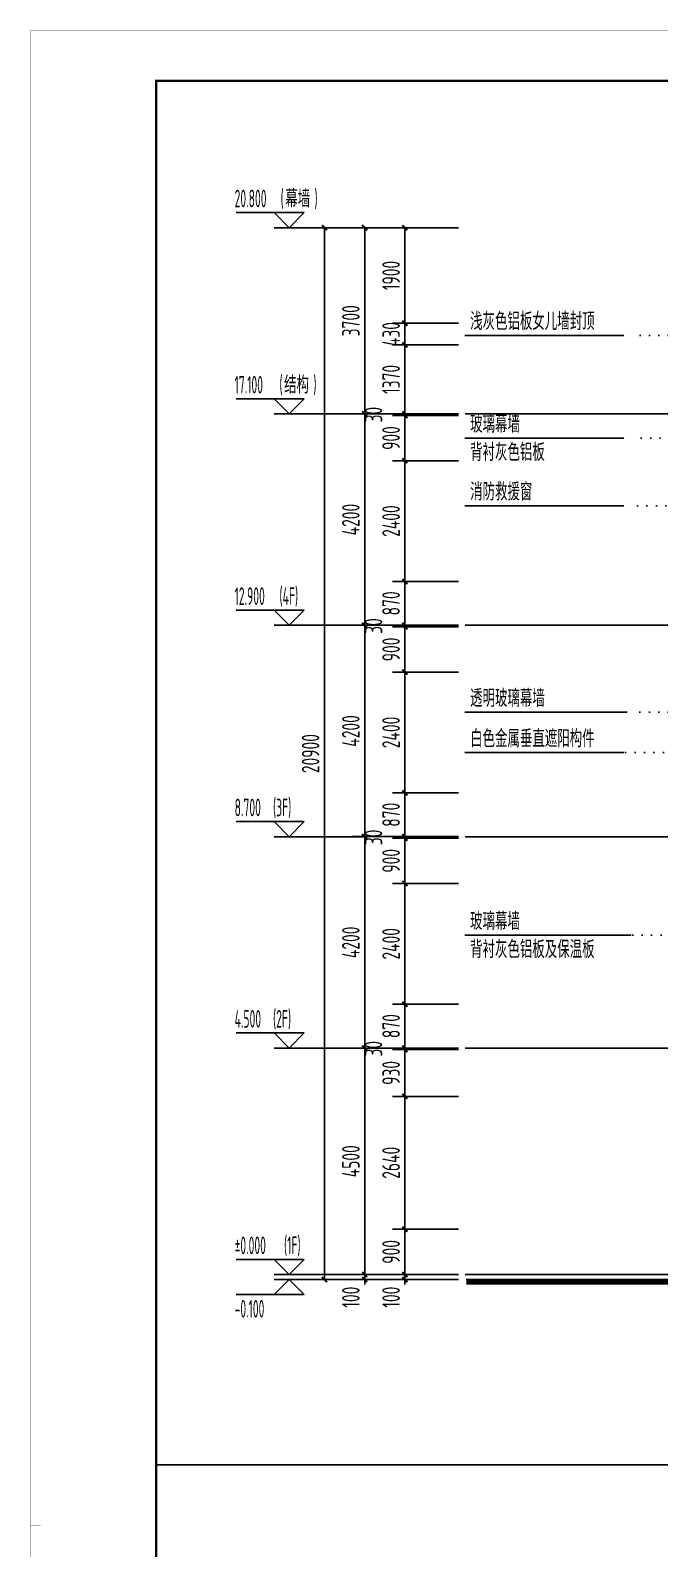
# Model space of a CAD drawing. Extents: x -863035 to 270371, y -8918 to 240488.
# Drawn here: x 60682 to 73195, y 142010 to 172177 of the extents above; entities that cross this region are included whole.
import ezdxf

# ---------------------------------------------------------------- set-up
doc = ezdxf.new("R2010")
doc.units = 0
doc.header["$LTSCALE"] = 1000
doc.header["$MEASUREMENT"] = 0
doc.linetypes.add('109-34 轴网$0$L1$0$$AUDIT_BAD_LTYPE1', pattern=[0])
doc.linetypes.add('DOT2', pattern=[0.125, 0, -0.125])
for name, color, linetype in [('01-标注_尺寸', 124, 'Continuous'), ('01-标注_标高', 200, 'Continuous'), ('01-标注_符号', 200, 'Continuous'), ('01-标注_轴线坐标', 132, 'Continuous'), ('02-TEXT_标注', 130, 'Continuous'), ('E-立面', 255, 'Continuous'), ('E-立面轮廓', 241, 'Continuous')]:
    doc.layers.add(name, color=color, linetype=linetype)
doc.layers.add('04-不打印_辅助线', color=165, linetype='Continuous', plot=False)
doc.styles.add('_TCH_DIM', font='ROS1', dxfattribs={"width": 0.75, "bigfont": 'JD'})
doc.styles.add('_TCH_DIM_T3', font='ROS1', dxfattribs={"width": 0.75, "bigfont": 'JD'})
doc.styles.add('logo-3', font='', dxfattribs={"width": 0.8})
doc.styles.get('logo-3').set_extended_font_data('SimSun')
doc.dimstyles.new('_TCH_ARCH&&100', dxfattribs={"dimtxt": 350, "dimasz": 100, "dimexe": 250, "dimexo": 300, "dimgap": 100, "dimtad": 1, "dimdec": 0, "dimzin": 0, "dimdsep": 46, "dimtxsty": '_TCH_DIM_T3', "dimblk": 'ARCHTICK', "dimcen": 0.09, "dimclrt": 7, "dimazin": 2, "dimtfac": 1, "dimtdec": 0, "dimtix": 1, "dimtmove": 2, "dimatfit": 3, "dimfxl": 0, "dimtolj": 1, "dimtzin": 0, "dimarcsym": 0})
doc.dimstyles.new('副本 ISO-1', dxfattribs={"dimtxt": 2.5, "dimasz": 1.5, "dimexe": 1.25, "dimexo": 0.625, "dimtad": 1, "dimdec": 0, "dimtxsty": 'logo-3', "dimblk": 'ARCHTICK', "dimcen": 2.5, "dimdle": 1, "dimadec": 0, "dimazin": 0, "dimtfac": 1, "dimtdec": 0, "dimtix": 1, "dimtmove": 0, "dimatfit": 3, "dimldrblk": 'AR', "dimfxl": 0, "dimarcsym": 0})

# ---------------------------------------------------------------- blocks, each defined once
blk = doc.blocks.new('图框-A1')
for points, const_width in [([(0, 0), (841, 0), (841, 594), (0, 594)], 0.05), ([(766, 584), (25, 584), (25, 10), (766, 10)], 0.5)]:
    blk.add_lwpolyline(points, close=True, dxfattribs=dict(const_width=const_width))
at = {"const_width": 0.05}
blk.add_lwpolyline([(0, 297), (2, 297)], dxfattribs=at)
blk = doc.blocks.new('_ArchTick')
at = {"color": 0, "linetype": 'ByBlock', "const_width": 0.4}
blk.add_lwpolyline([(-0.5, -0.5), (0.5, 0.5)], dxfattribs=at)
blk = doc.blocks.new('*X7')
at = {"color": 0}
for p, q in [((-1012.312, 1692.723), (-1012.284, 1692.723)), ((-1012.312, 1692.722), (-1012.312, 1692.723)), ((-1012.311, 1692.724), (-1012.285, 1692.724)), ((-1012.311, 1692.721), (-1012.311, 1692.724)), ((-1012.311, 1692.722), (-1012.283, 1692.722)), ((-1012.31, 1692.725), (-1012.286, 1692.725)), ((-1012.31, 1692.72), (-1012.31, 1692.725)), ((-1012.31, 1692.721), (-1012.282, 1692.721)), ((-1012.309, 1692.726), (-1012.287, 1692.726)), ((-1012.309, 1692.719), (-1012.309, 1692.726)), ((-1012.309, 1692.72), (-1012.281, 1692.72)), ((-1012.308, 1692.727), (-1012.288, 1692.727)), ((-1012.308, 1692.718), (-1012.308, 1692.727)), ((-1012.308, 1692.719), (-1012.28, 1692.719)), ((-1012.307, 1692.728), (-1012.289, 1692.728)), ((-1012.307, 1692.717), (-1012.307, 1692.728)), ((-1012.307, 1692.718), (-1012.279, 1692.718)), ((-1012.306, 1692.729), (-1012.29, 1692.729)), ((-1012.306, 1692.716), (-1012.306, 1692.729)), ((-1012.306, 1692.717), (-1012.278, 1692.717)), ((-1012.305, 1692.73), (-1012.291, 1692.73)), ((-1012.305, 1692.715), (-1012.305, 1692.73)), ((-1012.305, 1692.716), (-1012.277, 1692.716)), ((-1012.304, 1692.731), (-1012.292, 1692.731)), ((-1012.304, 1692.714), (-1012.304, 1692.731)), ((-1012.304, 1692.715), (-1012.276, 1692.715)), ((-1012.303, 1692.732), (-1012.293, 1692.732)), ((-1012.303, 1692.713), (-1012.303, 1692.732)), ((-1012.303, 1692.714), (-1012.275, 1692.714)), ((-1012.302, 1692.733), (-1012.294, 1692.733)), ((-1012.302, 1692.712), (-1012.302, 1692.733)), ((-1012.302, 1692.713), (-1012.274, 1692.713)), ((-1012.301, 1692.734), (-1012.295, 1692.734)), ((-1012.301, 1692.711), (-1012.301, 1692.734)), ((-1012.301, 1692.712), (-1012.273, 1692.712)), ((-1012.3, 1692.735), (-1012.296, 1692.735)), ((-1012.3, 1692.71), (-1012.3, 1692.735)), ((-1012.3, 1692.711), (-1012.272, 1692.711)), ((-1012.299, 1692.736), (-1012.297, 1692.736)), ((-1012.299, 1692.709), (-1012.299, 1692.736)), ((-1012.299, 1692.71), (-1012.271, 1692.71)), ((-1012.298, 1692.708), (-1012.298, 1692.736)), ((-1012.298, 1692.709), (-1012.27, 1692.709)), ((-1012.297, 1692.707), (-1012.297, 1692.735)), ((-1012.296, 1692.706), (-1012.296, 1692.734)), ((-1012.295, 1692.705), (-1012.295, 1692.733)), ((-1012.294, 1692.704), (-1012.294, 1692.732)), ((-1012.293, 1692.703), (-1012.293, 1692.731)), ((-1012.292, 1692.702), (-1012.292, 1692.73)), ((-1012.291, 1692.701), (-1012.291, 1692.729)), ((-1012.29, 1692.7), (-1012.29, 1692.728)), ((-1012.289, 1692.699), (-1012.289, 1692.727)), ((-1012.288, 1692.698), (-1012.288, 1692.726)), ((-1012.287, 1692.697), (-1012.287, 1692.725)), ((-1012.286, 1692.696), (-1012.286, 1692.724)), ((-1012.285, 1692.695), (-1012.285, 1692.723)), ((-1012.284, 1692.694), (-1012.284, 1692.722)), ((-1012.283, 1692.693), (-1012.283, 1692.721)), ((-1012.282, 1692.692), (-1012.282, 1692.72)), ((-1012.281, 1692.691), (-1012.281, 1692.719)), ((-1012.28, 1692.69), (-1012.28, 1692.718)), ((-1012.279, 1692.689), (-1012.279, 1692.717)), ((-1012.278, 1692.688), (-1012.278, 1692.716)), ((-1012.277, 1692.687), (-1012.277, 1692.715)), ((-1012.276, 1692.686), (-1012.276, 1692.714)), ((-1012.275, 1692.685), (-1012.275, 1692.713)), ((-1012.274, 1692.684), (-1012.274, 1692.712)), ((-1012.273, 1692.683), (-1012.273, 1692.711)), ((-1012.272, 1692.682), (-1012.272, 1692.71)), ((-1012.271, 1692.681), (-1012.271, 1692.709)), ((-1012.27, 1692.68), (-1012.27, 1692.708)), ((-1012.312, 1692.618), (-1012.283, 1692.618)), ((-1012.312, 1692.617), (-1012.312, 1692.618)), ((-1012.311, 1692.619), (-1012.282, 1692.619)), ((-1012.311, 1692.616), (-1012.311, 1692.619)), ((-1012.311, 1692.617), (-1012.284, 1692.617)), ((-1012.31, 1692.62), (-1012.281, 1692.62)), ((-1012.31, 1692.615), (-1012.31, 1692.62)), ((-1012.31, 1692.616), (-1012.285, 1692.616)), ((-1012.309, 1692.621), (-1012.28, 1692.621)), ((-1012.309, 1692.614), (-1012.309, 1692.621)), ((-1012.309, 1692.615), (-1012.286, 1692.615)), ((-1012.308, 1692.622), (-1012.279, 1692.622)), ((-1012.308, 1692.613), (-1012.308, 1692.622)), ((-1012.308, 1692.614), (-1012.287, 1692.614)), ((-1012.307, 1692.623), (-1012.278, 1692.623)), ((-1012.307, 1692.612), (-1012.307, 1692.623)), ((-1012.307, 1692.613), (-1012.288, 1692.613)), ((-1012.306, 1692.624), (-1012.277, 1692.624)), ((-1012.306, 1692.611), (-1012.306, 1692.624)), ((-1012.306, 1692.612), (-1012.289, 1692.612)), ((-1012.305, 1692.625), (-1012.276, 1692.625)), ((-1012.305, 1692.61), (-1012.305, 1692.625)), ((-1012.305, 1692.611), (-1012.29, 1692.611)), ((-1012.304, 1692.626), (-1012.275, 1692.626)), ((-1012.304, 1692.609), (-1012.304, 1692.626)), ((-1012.304, 1692.61), (-1012.291, 1692.61)), ((-1012.303, 1692.627), (-1012.274, 1692.627)), ((-1012.303, 1692.608), (-1012.303, 1692.627)), ((-1012.303, 1692.609), (-1012.292, 1692.609)), ((-1012.302, 1692.628), (-1012.273, 1692.628)), ((-1012.302, 1692.607), (-1012.302, 1692.628)), ((-1012.302, 1692.608), (-1012.293, 1692.608)), ((-1012.301, 1692.629), (-1012.272, 1692.629)), ((-1012.301, 1692.606), (-1012.301, 1692.629)), ((-1012.301, 1692.607), (-1012.294, 1692.607)), ((-1012.3, 1692.63), (-1012.271, 1692.63)), ((-1012.3, 1692.605), (-1012.3, 1692.63)), ((-1012.3, 1692.606), (-1012.295, 1692.606)), ((-1012.299, 1692.631), (-1012.27, 1692.631)), ((-1012.299, 1692.604), (-1012.299, 1692.631)), ((-1012.299, 1692.605), (-1012.296, 1692.605)), ((-1012.298, 1692.632), (-1012.269, 1692.632)), ((-1012.298, 1692.603), (-1012.298, 1692.632)), ((-1012.298, 1692.604), (-1012.297, 1692.604)), ((-1012.297, 1692.708), (-1012.269, 1692.708)), ((-1012.297, 1692.633), (-1012.268, 1692.633)), ((-1012.297, 1692.604), (-1012.297, 1692.633)), ((-1012.296, 1692.707), (-1012.268, 1692.707)), ((-1012.296, 1692.634), (-1012.267, 1692.634)), ((-1012.296, 1692.605), (-1012.296, 1692.634)), ((-1012.295, 1692.706), (-1012.267, 1692.706)), ((-1012.295, 1692.635), (-1012.266, 1692.635)), ((-1012.295, 1692.606), (-1012.295, 1692.635)), ((-1012.294, 1692.705), (-1012.266, 1692.705)), ((-1012.294, 1692.636), (-1012.265, 1692.636)), ((-1012.294, 1692.607), (-1012.294, 1692.636)), ((-1012.293, 1692.704), (-1012.265, 1692.704)), ((-1012.293, 1692.637), (-1012.264, 1692.637)), ((-1012.293, 1692.608), (-1012.293, 1692.637)), ((-1012.292, 1692.703), (-1012.264, 1692.703)), ((-1012.292, 1692.638), (-1012.263, 1692.638)), ((-1012.292, 1692.609), (-1012.292, 1692.638)), ((-1012.291, 1692.702), (-1012.263, 1692.702)), ((-1012.291, 1692.639), (-1012.262, 1692.639)), ((-1012.291, 1692.61), (-1012.291, 1692.639)), ((-1012.29, 1692.701), (-1012.262, 1692.701)), ((-1012.29, 1692.64), (-1012.261, 1692.64)), ((-1012.29, 1692.611), (-1012.29, 1692.64)), ((-1012.289, 1692.7), (-1012.261, 1692.7)), ((-1012.289, 1692.641), (-1012.26, 1692.641)), ((-1012.289, 1692.612), (-1012.289, 1692.641)), ((-1012.288, 1692.699), (-1012.26, 1692.699)), ((-1012.288, 1692.642), (-1012.259, 1692.642)), ((-1012.288, 1692.613), (-1012.288, 1692.642)), ((-1012.287, 1692.698), (-1012.259, 1692.698)), ((-1012.287, 1692.643), (-1012.258, 1692.643)), ((-1012.287, 1692.614), (-1012.287, 1692.643)), ((-1012.286, 1692.697), (-1012.258, 1692.697)), ((-1012.286, 1692.644), (-1012.257, 1692.644)), ((-1012.286, 1692.615), (-1012.286, 1692.644)), ((-1012.285, 1692.696), (-1012.257, 1692.696)), ((-1012.285, 1692.645), (-1012.256, 1692.645)), ((-1012.285, 1692.616), (-1012.285, 1692.645)), ((-1012.284, 1692.695), (-1012.256, 1692.695)), ((-1012.284, 1692.646), (-1012.255, 1692.646)), ((-1012.284, 1692.617), (-1012.284, 1692.646)), ((-1012.283, 1692.694), (-1012.255, 1692.694)), ((-1012.283, 1692.647), (-1012.254, 1692.647)), ((-1012.283, 1692.618), (-1012.283, 1692.647)), ((-1012.282, 1692.693), (-1012.254, 1692.693)), ((-1012.282, 1692.648), (-1012.253, 1692.648)), ((-1012.282, 1692.619), (-1012.282, 1692.648)), ((-1012.281, 1692.692), (-1012.253, 1692.692)), ((-1012.281, 1692.649), (-1012.252, 1692.649)), ((-1012.281, 1692.62), (-1012.281, 1692.649)), ((-1012.28, 1692.691), (-1012.252, 1692.691)), ((-1012.28, 1692.65), (-1012.251, 1692.65)), ((-1012.28, 1692.621), (-1012.28, 1692.65)), ((-1012.279, 1692.69), (-1012.251, 1692.69)), ((-1012.279, 1692.651), (-1012.25, 1692.651)), ((-1012.279, 1692.622), (-1012.279, 1692.651)), ((-1012.278, 1692.689), (-1012.25, 1692.689)), ((-1012.278, 1692.652), (-1012.249, 1692.652)), ((-1012.278, 1692.623), (-1012.278, 1692.652)), ((-1012.277, 1692.688), (-1012.249, 1692.688)), ((-1012.277, 1692.653), (-1012.248, 1692.653)), ((-1012.277, 1692.624), (-1012.277, 1692.653)), ((-1012.276, 1692.687), (-1012.248, 1692.687)), ((-1012.276, 1692.654), (-1012.247, 1692.654)), ((-1012.276, 1692.625), (-1012.276, 1692.654)), ((-1012.275, 1692.686), (-1012.247, 1692.686)), ((-1012.275, 1692.655), (-1012.246, 1692.655)), ((-1012.275, 1692.626), (-1012.275, 1692.655)), ((-1012.274, 1692.685), (-1012.246, 1692.685)), ((-1012.274, 1692.656), (-1012.245, 1692.656)), ((-1012.274, 1692.627), (-1012.274, 1692.656)), ((-1012.273, 1692.684), (-1012.245, 1692.684)), ((-1012.273, 1692.657), (-1012.244, 1692.657)), ((-1012.273, 1692.628), (-1012.273, 1692.657)), ((-1012.272, 1692.683), (-1012.244, 1692.683)), ((-1012.272, 1692.658), (-1012.243, 1692.658)), ((-1012.272, 1692.629), (-1012.272, 1692.658)), ((-1012.271, 1692.682), (-1012.243, 1692.682)), ((-1012.271, 1692.659), (-1012.242, 1692.659)), ((-1012.271, 1692.63), (-1012.271, 1692.659)), ((-1012.27, 1692.681), (-1012.242, 1692.681)), ((-1012.27, 1692.66), (-1012.241, 1692.66)), ((-1012.27, 1692.631), (-1012.27, 1692.66)), ((-1012.269, 1692.679), (-1012.269, 1692.707)), ((-1012.269, 1692.68), (-1012.241, 1692.68)), ((-1012.269, 1692.661), (-1012.24, 1692.661)), ((-1012.269, 1692.632), (-1012.269, 1692.661)), ((-1012.268, 1692.678), (-1012.268, 1692.706)), ((-1012.268, 1692.679), (-1012.24, 1692.679)), ((-1012.268, 1692.662), (-1012.239, 1692.662)), ((-1012.268, 1692.633), (-1012.268, 1692.662)), ((-1012.267, 1692.677), (-1012.267, 1692.705)), ((-1012.267, 1692.678), (-1012.239, 1692.678)), ((-1012.267, 1692.663), (-1012.238, 1692.663)), ((-1012.267, 1692.634), (-1012.267, 1692.663)), ((-1012.266, 1692.676), (-1012.266, 1692.704)), ((-1012.266, 1692.677), (-1012.238, 1692.677)), ((-1012.266, 1692.664), (-1012.237, 1692.664)), ((-1012.266, 1692.635), (-1012.266, 1692.664)), ((-1012.265, 1692.675), (-1012.265, 1692.703)), ((-1012.265, 1692.676), (-1012.237, 1692.676)), ((-1012.265, 1692.665), (-1012.236, 1692.665)), ((-1012.265, 1692.636), (-1012.265, 1692.665)), ((-1012.264, 1692.674), (-1012.264, 1692.702)), ((-1012.264, 1692.675), (-1012.236, 1692.675)), ((-1012.264, 1692.666), (-1012.235, 1692.666)), ((-1012.264, 1692.637), (-1012.264, 1692.666)), ((-1012.263, 1692.673), (-1012.263, 1692.701)), ((-1012.263, 1692.674), (-1012.235, 1692.674)), ((-1012.263, 1692.667), (-1012.234, 1692.667)), ((-1012.263, 1692.638), (-1012.263, 1692.667)), ((-1012.262, 1692.672), (-1012.262, 1692.7)), ((-1012.262, 1692.673), (-1012.234, 1692.673)), ((-1012.262, 1692.668), (-1012.233, 1692.668)), ((-1012.262, 1692.639), (-1012.262, 1692.668)), ((-1012.261, 1692.671), (-1012.261, 1692.699)), ((-1012.261, 1692.672), (-1012.233, 1692.672)), ((-1012.261, 1692.669), (-1012.232, 1692.669)), ((-1012.261, 1692.64), (-1012.261, 1692.669)), ((-1012.26, 1692.67), (-1012.26, 1692.698)), ((-1012.26, 1692.671), (-1012.232, 1692.671)), ((-1012.26, 1692.67), (-1012.231, 1692.67)), ((-1012.26, 1692.641), (-1012.26, 1692.67)), ((-1012.259, 1692.642), (-1012.259, 1692.697)), ((-1012.258, 1692.643), (-1012.258, 1692.696)), ((-1012.257, 1692.644), (-1012.257, 1692.695)), ((-1012.256, 1692.645), (-1012.256, 1692.694)), ((-1012.255, 1692.646), (-1012.255, 1692.693)), ((-1012.254, 1692.647), (-1012.254, 1692.692)), ((-1012.253, 1692.648), (-1012.253, 1692.691)), ((-1012.252, 1692.649), (-1012.252, 1692.69)), ((-1012.251, 1692.65), (-1012.251, 1692.689)), ((-1012.25, 1692.651), (-1012.25, 1692.688)), ((-1012.249, 1692.652), (-1012.249, 1692.687)), ((-1012.248, 1692.653), (-1012.248, 1692.686)), ((-1012.247, 1692.654), (-1012.247, 1692.685)), ((-1012.246, 1692.655), (-1012.246, 1692.684)), ((-1012.245, 1692.656), (-1012.245, 1692.683)), ((-1012.244, 1692.657), (-1012.244, 1692.682)), ((-1012.243, 1692.658), (-1012.243, 1692.681)), ((-1012.242, 1692.659), (-1012.242, 1692.68)), ((-1012.241, 1692.66), (-1012.241, 1692.679)), ((-1012.24, 1692.661), (-1012.24, 1692.678)), ((-1012.239, 1692.662), (-1012.239, 1692.677)), ((-1012.238, 1692.663), (-1012.238, 1692.676)), ((-1012.237, 1692.664), (-1012.237, 1692.675)), ((-1012.236, 1692.665), (-1012.236, 1692.674)), ((-1012.235, 1692.666), (-1012.235, 1692.673)), ((-1012.234, 1692.667), (-1012.234, 1692.672)), ((-1012.233, 1692.668), (-1012.233, 1692.671)), ((-1012.232, 1692.669), (-1012.232, 1692.67))]:
    blk.add_line(p, q, dxfattribs=at)
blk = doc.blocks.new('A-ARROW')
blk.add_lwpolyline([(0.081, 0.052), (0.067, 0.067), (0, 0), (0.067, -0.067), (0.081, -0.052), (0.028, 0)], close=True)
at = {"rotation": 180}
blk.add_blockref('*X7', (-1012.231, 1692.67), dxfattribs=at)
blk = doc.blocks.new('AR')
at = {"xscale": -21.59999999986031, "yscale": 21.59999999999127, "zscale": 21.6, "rotation": 359.9999997162888}
blk.add_blockref('A-ARROW', (0, 0), dxfattribs=at)
blk = doc.blocks.new('*D2308')
at = {"layer": '01-标注_轴线坐标', "color": 0, "lineweight": -2, "transparency": 16777216}
for p, q in [((5208, -2918), (3895, -2918)), ((4145, -6618), (4145, -2918)), ((5208, -6618), (3895, -6618))]:
    blk.add_line(p, q, dxfattribs=at)
at = {"layer": 'Defpoints', "color": 0, "transparency": 16777216}
for p in [(4145, -2918), (5508, -2918), (5508, -6618)]:
    blk.add_point(p, dxfattribs=at)
at = {"layer": '01-标注_轴线坐标', "color": 0, "lineweight": -2, "transparency": 16777216, "xscale": 100, "yscale": 100, "zscale": 100}
for p, rotation in [((4145, -2918), 90), ((4145, -6618), 270)]:
    blk.add_blockref('_ArchTick', p, dxfattribs=dict(at, rotation=rotation))
at = {"layer": '01-标注_轴线坐标', "color": 7, "transparency": 16777216, "insert": (3870, -4768), "char_height": 350, "attachment_point": 5, "rotation": 90, "style": '_TCH_DIM_T3'}
blk.add_mtext('\\A1;3700', dxfattribs=at)
blk = doc.blocks.new('*D2309')
at = {"layer": '01-标注_轴线坐标', "color": 0, "lineweight": -2, "transparency": 16777216}
for p, q in [((5208, -6618), (3895, -6618)), ((4145, -10818), (4145, -6618)), ((5208, -10818), (3895, -10818))]:
    blk.add_line(p, q, dxfattribs=at)
at = {"layer": 'Defpoints', "color": 0, "transparency": 16777216}
for p in [(4145, -6618), (5508, -6618), (5508, -10818)]:
    blk.add_point(p, dxfattribs=at)
at = {"layer": '01-标注_轴线坐标', "color": 0, "lineweight": -2, "transparency": 16777216, "xscale": 100, "yscale": 100, "zscale": 100}
for p, rotation in [((4145, -6618), 90), ((4145, -10818), 270)]:
    blk.add_blockref('_ArchTick', p, dxfattribs=dict(at, rotation=rotation))
at = {"layer": '01-标注_轴线坐标', "color": 7, "transparency": 16777216, "insert": (3870, -8718), "char_height": 350, "attachment_point": 5, "rotation": 90, "style": '_TCH_DIM_T3'}
blk.add_mtext('\\A1;4200', dxfattribs=at)
blk = doc.blocks.new('*D2310')
at = {"layer": '01-标注_轴线坐标', "color": 0, "lineweight": -2, "transparency": 16777216}
for p, q in [((5208, -10818), (3895, -10818)), ((4145, -15018), (4145, -10818)), ((5208, -15018), (3895, -15018))]:
    blk.add_line(p, q, dxfattribs=at)
at = {"layer": 'Defpoints', "color": 0, "transparency": 16777216}
for p in [(4145, -10818), (5508, -10818), (5508, -15018)]:
    blk.add_point(p, dxfattribs=at)
at = {"layer": '01-标注_轴线坐标', "color": 0, "lineweight": -2, "transparency": 16777216, "xscale": 100, "yscale": 100, "zscale": 100}
for p, rotation in [((4145, -10818), 90), ((4145, -15018), 270)]:
    blk.add_blockref('_ArchTick', p, dxfattribs=dict(at, rotation=rotation))
at = {"layer": '01-标注_轴线坐标', "color": 7, "transparency": 16777216, "insert": (3870, -12918), "char_height": 350, "attachment_point": 5, "rotation": 90, "style": '_TCH_DIM_T3'}
blk.add_mtext('\\A1;4200', dxfattribs=at)
blk = doc.blocks.new('*D2311')
at = {"layer": '01-标注_轴线坐标', "color": 0, "lineweight": -2, "transparency": 16777216}
for p, q in [((5208, -15018), (3895, -15018)), ((4145, -19218), (4145, -15018)), ((5208, -19218), (3895, -19218))]:
    blk.add_line(p, q, dxfattribs=at)
at = {"layer": 'Defpoints', "color": 0, "transparency": 16777216}
for p in [(4145, -15018), (5508, -15018), (5508, -19218)]:
    blk.add_point(p, dxfattribs=at)
at = {"layer": '01-标注_轴线坐标', "color": 0, "lineweight": -2, "transparency": 16777216, "xscale": 100, "yscale": 100, "zscale": 100}
for p, rotation in [((4145, -15018), 90), ((4145, -19218), 270)]:
    blk.add_blockref('_ArchTick', p, dxfattribs=dict(at, rotation=rotation))
at = {"layer": '01-标注_轴线坐标', "color": 7, "transparency": 16777216, "insert": (3870, -17118), "char_height": 350, "attachment_point": 5, "rotation": 90, "style": '_TCH_DIM_T3'}
blk.add_mtext('\\A1;4200', dxfattribs=at)
blk = doc.blocks.new('*D2312')
at = {"layer": '01-标注_轴线坐标', "color": 0, "lineweight": -2, "transparency": 16777216}
for p, q in [((5208, -19218), (3895, -19218)), ((4145, -23718), (4145, -19218)), ((5208, -23718), (3895, -23718))]:
    blk.add_line(p, q, dxfattribs=at)
at = {"layer": 'Defpoints', "color": 0, "transparency": 16777216}
for p in [(4145, -19218), (5508, -19218), (5508, -23718)]:
    blk.add_point(p, dxfattribs=at)
at = {"layer": '01-标注_轴线坐标', "color": 0, "lineweight": -2, "transparency": 16777216, "xscale": 100, "yscale": 100, "zscale": 100}
for p, rotation in [((4145, -19218), 90), ((4145, -23718), 270)]:
    blk.add_blockref('_ArchTick', p, dxfattribs=dict(at, rotation=rotation))
at = {"layer": '01-标注_轴线坐标', "color": 7, "transparency": 16777216, "insert": (3870, -21468), "char_height": 350, "attachment_point": 5, "rotation": 90, "style": '_TCH_DIM_T3'}
blk.add_mtext('\\A1;4500', dxfattribs=at)
blk = doc.blocks.new('*D2313')
at = {"layer": '01-标注_轴线坐标', "color": 0, "lineweight": -2, "transparency": 16777216}
for p, q in [((5208, -23718), (3895, -23718)), ((5208, -23818), (3895, -23818)), ((4145, -23718), (4145, -23618)), ((4145, -23818), (4145, -23718)), ((4145, -23818), (4145, -23918))]:
    blk.add_line(p, q, dxfattribs=at)
at = {"layer": 'Defpoints', "color": 0, "transparency": 16777216}
for p in [(4145, -23718), (5508, -23718), (5508, -23818)]:
    blk.add_point(p, dxfattribs=at)
at = {"layer": '01-标注_轴线坐标', "color": 0, "lineweight": -2, "transparency": 16777216, "xscale": 100, "yscale": 100, "zscale": 100}
for p, rotation in [((4145, -23718), 270), ((4145, -23818), 90)]:
    blk.add_blockref('_ArchTick', p, dxfattribs=dict(at, rotation=rotation))
at = {"layer": '01-标注_轴线坐标', "color": 7, "transparency": 16777216, "insert": (3870, -24168), "char_height": 350, "attachment_point": 5, "rotation": 90, "style": '_TCH_DIM_T3'}
blk.add_mtext('\\A1;100', dxfattribs=at)
blk = doc.blocks.new('*D2314')
at = {"layer": '01-标注_轴线坐标', "color": 0, "lineweight": -2, "transparency": 16777216}
for p, q in [((5708, -2918), (3095, -2918)), ((3345, -23818), (3345, -2918)), ((5708, -23818), (3095, -23818))]:
    blk.add_line(p, q, dxfattribs=at)
at = {"layer": 'Defpoints', "color": 0, "transparency": 16777216}
for p in [(3345, -2918), (6008, -2918), (6008, -23818)]:
    blk.add_point(p, dxfattribs=at)
at = {"layer": '01-标注_轴线坐标', "color": 0, "lineweight": -2, "transparency": 16777216, "xscale": 100, "yscale": 100, "zscale": 100}
for p, rotation in [((3345, -2918), 90), ((3345, -23818), 270)]:
    blk.add_blockref('_ArchTick', p, dxfattribs=dict(at, rotation=rotation))
at = {"layer": '01-标注_轴线坐标', "color": 7, "transparency": 16777216, "insert": (3070, -13368), "char_height": 350, "attachment_point": 5, "rotation": 90, "style": '_TCH_DIM_T3'}
blk.add_mtext('\\A1;20900', dxfattribs=at)
blk = doc.blocks.new('*D2315')
at = {"layer": '01-标注_尺寸', "color": 0, "lineweight": -2, "transparency": 16777216}
for p, q in [((6008, -2918), (4695, -2918)), ((4945, -4818), (4945, -2918)), ((6008, -4818), (4695, -4818))]:
    blk.add_line(p, q, dxfattribs=at)
at = {"layer": 'Defpoints', "color": 0, "transparency": 16777216}
for p in [(4945, -2918), (6308, -2918), (6308, -4818)]:
    blk.add_point(p, dxfattribs=at)
at = {"layer": '01-标注_尺寸', "color": 0, "lineweight": -2, "transparency": 16777216, "xscale": 100, "yscale": 100, "zscale": 100}
for p, rotation in [((4945, -2918), 90), ((4945, -4818), 270)]:
    blk.add_blockref('_ArchTick', p, dxfattribs=dict(at, rotation=rotation))
at = {"layer": '01-标注_尺寸', "color": 7, "transparency": 16777216, "insert": (4670, -3868), "char_height": 350, "attachment_point": 5, "rotation": 90, "style": '_TCH_DIM_T3'}
blk.add_mtext('\\A1;1900', dxfattribs=at)
blk = doc.blocks.new('*D2316')
at = {"layer": '01-标注_尺寸', "color": 0, "lineweight": -2, "transparency": 16777216}
for p, q in [((6008, -4818), (4695, -4818)), ((4945, -4818), (4945, -4718)), ((4945, -5248), (4945, -4818)), ((6008, -5248), (4695, -5248)), ((4945, -5248), (4945, -5348))]:
    blk.add_line(p, q, dxfattribs=at)
at = {"layer": 'Defpoints', "color": 0, "transparency": 16777216}
for p in [(4945, -4818), (6308, -4818), (6308, -5248)]:
    blk.add_point(p, dxfattribs=at)
at = {"layer": '01-标注_尺寸', "color": 0, "lineweight": -2, "transparency": 16777216, "xscale": 100, "yscale": 100, "zscale": 100}
for p, rotation in [((4945, -4818), 270), ((4945, -5248), 90)]:
    blk.add_blockref('_ArchTick', p, dxfattribs=dict(at, rotation=rotation))
at = {"layer": '01-标注_尺寸', "color": 7, "transparency": 16777216, "insert": (4670, -5033), "char_height": 350, "attachment_point": 5, "rotation": 90, "style": '_TCH_DIM_T3'}
blk.add_mtext('\\A1;430', dxfattribs=at)
blk = doc.blocks.new('*D2317')
at = {"layer": '01-标注_尺寸', "color": 0, "lineweight": -2, "transparency": 16777216}
for p, q in [((6008, -5248), (4695, -5248)), ((4945, -6618), (4945, -5248)), ((6008, -6618), (4695, -6618))]:
    blk.add_line(p, q, dxfattribs=at)
at = {"layer": 'Defpoints', "color": 0, "transparency": 16777216}
for p in [(4945, -5248), (6308, -5248), (6308, -6618)]:
    blk.add_point(p, dxfattribs=at)
at = {"layer": '01-标注_尺寸', "color": 0, "lineweight": -2, "transparency": 16777216, "xscale": 100, "yscale": 100, "zscale": 100}
for p, rotation in [((4945, -5248), 90), ((4945, -6618), 270)]:
    blk.add_blockref('_ArchTick', p, dxfattribs=dict(at, rotation=rotation))
at = {"layer": '01-标注_尺寸', "color": 7, "transparency": 16777216, "insert": (4670, -5933), "char_height": 350, "attachment_point": 5, "rotation": 90, "style": '_TCH_DIM_T3'}
blk.add_mtext('\\A1;1370', dxfattribs=at)
blk = doc.blocks.new('*D2318')
at = {"layer": '01-标注_尺寸', "color": 0, "lineweight": -2, "transparency": 16777216}
for p, q in [((6008, -6618), (4695, -6618)), ((4945, -6618), (4945, -6518)), ((4945, -6648), (4945, -6618)), ((6008, -6648), (4695, -6648)), ((4945, -6648), (4945, -6748))]:
    blk.add_line(p, q, dxfattribs=at)
at = {"layer": 'Defpoints', "color": 0, "transparency": 16777216}
for p in [(4945, -6618), (6308, -6618), (6308, -6648)]:
    blk.add_point(p, dxfattribs=at)
at = {"layer": '01-标注_尺寸', "color": 0, "lineweight": -2, "transparency": 16777216, "xscale": 100, "yscale": 100, "zscale": 100}
for p, rotation in [((4945, -6618), 270), ((4945, -6648), 90)]:
    blk.add_blockref('_ArchTick', p, dxfattribs=dict(at, rotation=rotation))
at = {"layer": '01-标注_尺寸', "color": 7, "transparency": 16777216, "insert": (4320, -6633), "char_height": 350, "attachment_point": 5, "rotation": 90, "style": '_TCH_DIM_T3'}
blk.add_mtext('\\A1;30', dxfattribs=at)
blk = doc.blocks.new('*D2319')
at = {"layer": '01-标注_尺寸', "color": 0, "lineweight": -2, "transparency": 16777216}
for p, q in [((6008, -6648), (4695, -6648)), ((4945, -7548), (4945, -6648)), ((6008, -7548), (4695, -7548))]:
    blk.add_line(p, q, dxfattribs=at)
at = {"layer": 'Defpoints', "color": 0, "transparency": 16777216}
for p in [(4945, -6648), (6308, -6648), (6308, -7548)]:
    blk.add_point(p, dxfattribs=at)
at = {"layer": '01-标注_尺寸', "color": 0, "lineweight": -2, "transparency": 16777216, "xscale": 100, "yscale": 100, "zscale": 100}
for p, rotation in [((4945, -6648), 90), ((4945, -7548), 270)]:
    blk.add_blockref('_ArchTick', p, dxfattribs=dict(at, rotation=rotation))
at = {"layer": '01-标注_尺寸', "color": 7, "transparency": 16777216, "insert": (4670, -7098), "char_height": 350, "attachment_point": 5, "rotation": 90, "style": '_TCH_DIM_T3'}
blk.add_mtext('\\A1;900', dxfattribs=at)
blk = doc.blocks.new('*D2320')
at = {"layer": '01-标注_尺寸', "color": 0, "lineweight": -2, "transparency": 16777216}
for p, q in [((6008, -7548), (4695, -7548)), ((4945, -9948), (4945, -7548)), ((6008, -9948), (4695, -9948))]:
    blk.add_line(p, q, dxfattribs=at)
at = {"layer": 'Defpoints', "color": 0, "transparency": 16777216}
for p in [(4945, -7548), (6308, -7548), (6308, -9948)]:
    blk.add_point(p, dxfattribs=at)
at = {"layer": '01-标注_尺寸', "color": 0, "lineweight": -2, "transparency": 16777216, "xscale": 100, "yscale": 100, "zscale": 100}
for p, rotation in [((4945, -7548), 90), ((4945, -9948), 270)]:
    blk.add_blockref('_ArchTick', p, dxfattribs=dict(at, rotation=rotation))
at = {"layer": '01-标注_尺寸', "color": 7, "transparency": 16777216, "insert": (4670, -8748), "char_height": 350, "attachment_point": 5, "rotation": 90, "style": '_TCH_DIM_T3'}
blk.add_mtext('\\A1;2400', dxfattribs=at)
blk = doc.blocks.new('*D2321')
at = {"layer": '01-标注_尺寸', "color": 0, "lineweight": -2, "transparency": 16777216}
for p, q in [((6008, -9948), (4695, -9948)), ((4945, -10818), (4945, -9948)), ((6008, -10818), (4695, -10818))]:
    blk.add_line(p, q, dxfattribs=at)
at = {"layer": 'Defpoints', "color": 0, "transparency": 16777216}
for p in [(4945, -9948), (6308, -9948), (6308, -10818)]:
    blk.add_point(p, dxfattribs=at)
at = {"layer": '01-标注_尺寸', "color": 0, "lineweight": -2, "transparency": 16777216, "xscale": 100, "yscale": 100, "zscale": 100}
for p, rotation in [((4945, -9948), 90), ((4945, -10818), 270)]:
    blk.add_blockref('_ArchTick', p, dxfattribs=dict(at, rotation=rotation))
at = {"layer": '01-标注_尺寸', "color": 7, "transparency": 16777216, "insert": (4670, -10383), "char_height": 350, "attachment_point": 5, "rotation": 90, "style": '_TCH_DIM_T3'}
blk.add_mtext('\\A1;870', dxfattribs=at)
blk = doc.blocks.new('*D2322')
at = {"layer": '01-标注_尺寸', "color": 0, "lineweight": -2, "transparency": 16777216}
for p, q in [((6008, -10818), (4695, -10818)), ((6008, -10848), (4695, -10848)), ((4945, -10818), (4945, -10718)), ((4945, -10848), (4945, -10818)), ((4945, -10848), (4945, -10948))]:
    blk.add_line(p, q, dxfattribs=at)
at = {"layer": 'Defpoints', "color": 0, "transparency": 16777216}
for p in [(4945, -10818), (6308, -10818), (6308, -10848)]:
    blk.add_point(p, dxfattribs=at)
at = {"layer": '01-标注_尺寸', "color": 0, "lineweight": -2, "transparency": 16777216, "xscale": 100, "yscale": 100, "zscale": 100}
for p, rotation in [((4945, -10818), 270), ((4945, -10848), 90)]:
    blk.add_blockref('_ArchTick', p, dxfattribs=dict(at, rotation=rotation))
at = {"layer": '01-标注_尺寸', "color": 7, "transparency": 16777216, "insert": (4320, -10833), "char_height": 350, "attachment_point": 5, "rotation": 90, "style": '_TCH_DIM_T3'}
blk.add_mtext('\\A1;30', dxfattribs=at)
blk = doc.blocks.new('*D2323')
at = {"layer": '01-标注_尺寸', "color": 0, "lineweight": -2, "transparency": 16777216}
for p, q in [((6008, -10848), (4695, -10848)), ((4945, -11748), (4945, -10848)), ((6008, -11748), (4695, -11748))]:
    blk.add_line(p, q, dxfattribs=at)
at = {"layer": 'Defpoints', "color": 0, "transparency": 16777216}
for p in [(4945, -10848), (6308, -10848), (6308, -11748)]:
    blk.add_point(p, dxfattribs=at)
at = {"layer": '01-标注_尺寸', "color": 0, "lineweight": -2, "transparency": 16777216, "xscale": 100, "yscale": 100, "zscale": 100}
for p, rotation in [((4945, -10848), 90), ((4945, -11748), 270)]:
    blk.add_blockref('_ArchTick', p, dxfattribs=dict(at, rotation=rotation))
at = {"layer": '01-标注_尺寸', "color": 7, "transparency": 16777216, "insert": (4670, -11298), "char_height": 350, "attachment_point": 5, "rotation": 90, "style": '_TCH_DIM_T3'}
blk.add_mtext('\\A1;900', dxfattribs=at)
blk = doc.blocks.new('*D2324')
at = {"layer": '01-标注_尺寸', "color": 0, "lineweight": -2, "transparency": 16777216}
for p, q in [((6008, -11748), (4695, -11748)), ((4945, -14148), (4945, -11748)), ((6008, -14148), (4695, -14148))]:
    blk.add_line(p, q, dxfattribs=at)
at = {"layer": 'Defpoints', "color": 0, "transparency": 16777216}
for p in [(4945, -11748), (6308, -11748), (6308, -14148)]:
    blk.add_point(p, dxfattribs=at)
at = {"layer": '01-标注_尺寸', "color": 0, "lineweight": -2, "transparency": 16777216, "xscale": 100, "yscale": 100, "zscale": 100}
for p, rotation in [((4945, -11748), 90), ((4945, -14148), 270)]:
    blk.add_blockref('_ArchTick', p, dxfattribs=dict(at, rotation=rotation))
at = {"layer": '01-标注_尺寸', "color": 7, "transparency": 16777216, "insert": (4670, -12948), "char_height": 350, "attachment_point": 5, "rotation": 90, "style": '_TCH_DIM_T3'}
blk.add_mtext('\\A1;2400', dxfattribs=at)
blk = doc.blocks.new('*D2325')
at = {"layer": '01-标注_尺寸', "color": 0, "lineweight": -2, "transparency": 16777216}
for p, q in [((6008, -14148), (4695, -14148)), ((4945, -15018), (4945, -14148)), ((6008, -15018), (4695, -15018))]:
    blk.add_line(p, q, dxfattribs=at)
at = {"layer": 'Defpoints', "color": 0, "transparency": 16777216}
for p in [(4945, -14148), (6308, -14148), (6308, -15018)]:
    blk.add_point(p, dxfattribs=at)
at = {"layer": '01-标注_尺寸', "color": 0, "lineweight": -2, "transparency": 16777216, "xscale": 100, "yscale": 100, "zscale": 100}
for p, rotation in [((4945, -14148), 90), ((4945, -15018), 270)]:
    blk.add_blockref('_ArchTick', p, dxfattribs=dict(at, rotation=rotation))
at = {"layer": '01-标注_尺寸', "color": 7, "transparency": 16777216, "insert": (4670, -14583), "char_height": 350, "attachment_point": 5, "rotation": 90, "style": '_TCH_DIM_T3'}
blk.add_mtext('\\A1;870', dxfattribs=at)
blk = doc.blocks.new('*D2326')
at = {"layer": '01-标注_尺寸', "color": 0, "lineweight": -2, "transparency": 16777216}
for p, q in [((6008, -15018), (4695, -15018)), ((6008, -15048), (4695, -15048)), ((4945, -15018), (4945, -14918)), ((4945, -15048), (4945, -15018)), ((4945, -15048), (4945, -15148))]:
    blk.add_line(p, q, dxfattribs=at)
at = {"layer": 'Defpoints', "color": 0, "transparency": 16777216}
for p in [(4945, -15018), (6308, -15018), (6308, -15048)]:
    blk.add_point(p, dxfattribs=at)
at = {"layer": '01-标注_尺寸', "color": 0, "lineweight": -2, "transparency": 16777216, "xscale": 100, "yscale": 100, "zscale": 100}
for p, rotation in [((4945, -15018), 270), ((4945, -15048), 90)]:
    blk.add_blockref('_ArchTick', p, dxfattribs=dict(at, rotation=rotation))
at = {"layer": '01-标注_尺寸', "color": 7, "transparency": 16777216, "insert": (4320, -15033), "char_height": 350, "attachment_point": 5, "rotation": 90, "style": '_TCH_DIM_T3'}
blk.add_mtext('\\A1;30', dxfattribs=at)
blk = doc.blocks.new('*D2327')
at = {"layer": '01-标注_尺寸', "color": 0, "lineweight": -2, "transparency": 16777216}
for p, q in [((6008, -15048), (4695, -15048)), ((4945, -15948), (4945, -15048)), ((6008, -15948), (4695, -15948))]:
    blk.add_line(p, q, dxfattribs=at)
at = {"layer": 'Defpoints', "color": 0, "transparency": 16777216}
for p in [(4945, -15048), (6308, -15048), (6308, -15948)]:
    blk.add_point(p, dxfattribs=at)
at = {"layer": '01-标注_尺寸', "color": 0, "lineweight": -2, "transparency": 16777216, "xscale": 100, "yscale": 100, "zscale": 100}
for p, rotation in [((4945, -15048), 90), ((4945, -15948), 270)]:
    blk.add_blockref('_ArchTick', p, dxfattribs=dict(at, rotation=rotation))
at = {"layer": '01-标注_尺寸', "color": 7, "transparency": 16777216, "insert": (4670, -15498), "char_height": 350, "attachment_point": 5, "rotation": 90, "style": '_TCH_DIM_T3'}
blk.add_mtext('\\A1;900', dxfattribs=at)
blk = doc.blocks.new('*D2328')
at = {"layer": '01-标注_尺寸', "color": 0, "lineweight": -2, "transparency": 16777216}
for p, q in [((6008, -15948), (4695, -15948)), ((4945, -18348), (4945, -15948)), ((6008, -18348), (4695, -18348))]:
    blk.add_line(p, q, dxfattribs=at)
at = {"layer": 'Defpoints', "color": 0, "transparency": 16777216}
for p in [(4945, -15948), (6308, -15948), (6308, -18348)]:
    blk.add_point(p, dxfattribs=at)
at = {"layer": '01-标注_尺寸', "color": 0, "lineweight": -2, "transparency": 16777216, "xscale": 100, "yscale": 100, "zscale": 100}
for p, rotation in [((4945, -15948), 90), ((4945, -18348), 270)]:
    blk.add_blockref('_ArchTick', p, dxfattribs=dict(at, rotation=rotation))
at = {"layer": '01-标注_尺寸', "color": 7, "transparency": 16777216, "insert": (4670, -17148), "char_height": 350, "attachment_point": 5, "rotation": 90, "style": '_TCH_DIM_T3'}
blk.add_mtext('\\A1;2400', dxfattribs=at)
blk = doc.blocks.new('*D2329')
at = {"layer": '01-标注_尺寸', "color": 0, "lineweight": -2, "transparency": 16777216}
for p, q in [((6008, -18348), (4695, -18348)), ((4945, -19218), (4945, -18348)), ((6008, -19218), (4695, -19218))]:
    blk.add_line(p, q, dxfattribs=at)
at = {"layer": 'Defpoints', "color": 0, "transparency": 16777216}
for p in [(4945, -18348), (6308, -18348), (6308, -19218)]:
    blk.add_point(p, dxfattribs=at)
at = {"layer": '01-标注_尺寸', "color": 0, "lineweight": -2, "transparency": 16777216, "xscale": 100, "yscale": 100, "zscale": 100}
for p, rotation in [((4945, -18348), 90), ((4945, -19218), 270)]:
    blk.add_blockref('_ArchTick', p, dxfattribs=dict(at, rotation=rotation))
at = {"layer": '01-标注_尺寸', "color": 7, "transparency": 16777216, "insert": (4670, -18783), "char_height": 350, "attachment_point": 5, "rotation": 90, "style": '_TCH_DIM_T3'}
blk.add_mtext('\\A1;870', dxfattribs=at)
blk = doc.blocks.new('*D2330')
at = {"layer": '01-标注_尺寸', "color": 0, "lineweight": -2, "transparency": 16777216}
for p, q in [((6008, -19218), (4695, -19218)), ((6008, -19248), (4695, -19248)), ((4945, -19218), (4945, -19118)), ((4945, -19248), (4945, -19218)), ((4945, -19248), (4945, -19348))]:
    blk.add_line(p, q, dxfattribs=at)
at = {"layer": 'Defpoints', "color": 0, "transparency": 16777216}
for p in [(4945, -19218), (6308, -19218), (6308, -19248)]:
    blk.add_point(p, dxfattribs=at)
at = {"layer": '01-标注_尺寸', "color": 0, "lineweight": -2, "transparency": 16777216, "xscale": 100, "yscale": 100, "zscale": 100}
for p, rotation in [((4945, -19218), 270), ((4945, -19248), 90)]:
    blk.add_blockref('_ArchTick', p, dxfattribs=dict(at, rotation=rotation))
at = {"layer": '01-标注_尺寸', "color": 7, "transparency": 16777216, "insert": (4320, -19233), "char_height": 350, "attachment_point": 5, "rotation": 90, "style": '_TCH_DIM_T3'}
blk.add_mtext('\\A1;30', dxfattribs=at)
blk = doc.blocks.new('*D2331')
at = {"layer": '01-标注_尺寸', "color": 0, "lineweight": -2, "transparency": 16777216}
for p, q in [((6008, -19248), (4695, -19248)), ((4945, -20178), (4945, -19248)), ((6008, -20178), (4695, -20178))]:
    blk.add_line(p, q, dxfattribs=at)
at = {"layer": 'Defpoints', "color": 0, "transparency": 16777216}
for p in [(4945, -19248), (6308, -19248), (6308, -20178)]:
    blk.add_point(p, dxfattribs=at)
at = {"layer": '01-标注_尺寸', "color": 0, "lineweight": -2, "transparency": 16777216, "xscale": 100, "yscale": 100, "zscale": 100}
for p, rotation in [((4945, -19248), 90), ((4945, -20178), 270)]:
    blk.add_blockref('_ArchTick', p, dxfattribs=dict(at, rotation=rotation))
at = {"layer": '01-标注_尺寸', "color": 7, "transparency": 16777216, "insert": (4670, -19713), "char_height": 350, "attachment_point": 5, "rotation": 90, "style": '_TCH_DIM_T3'}
blk.add_mtext('\\A1;930', dxfattribs=at)
blk = doc.blocks.new('*D2332')
at = {"layer": '01-标注_尺寸', "color": 0, "lineweight": -2, "transparency": 16777216}
for p, q in [((6008, -20178), (4695, -20178)), ((4945, -22818), (4945, -20178)), ((6008, -22818), (4695, -22818))]:
    blk.add_line(p, q, dxfattribs=at)
at = {"layer": 'Defpoints', "color": 0, "transparency": 16777216}
for p in [(4945, -20178), (6308, -20178), (6308, -22818)]:
    blk.add_point(p, dxfattribs=at)
at = {"layer": '01-标注_尺寸', "color": 0, "lineweight": -2, "transparency": 16777216, "xscale": 100, "yscale": 100, "zscale": 100}
for p, rotation in [((4945, -20178), 90), ((4945, -22818), 270)]:
    blk.add_blockref('_ArchTick', p, dxfattribs=dict(at, rotation=rotation))
at = {"layer": '01-标注_尺寸', "color": 7, "transparency": 16777216, "insert": (4670, -21498), "char_height": 350, "attachment_point": 5, "rotation": 90, "style": '_TCH_DIM_T3'}
blk.add_mtext('\\A1;2640', dxfattribs=at)
blk = doc.blocks.new('*D2333')
at = {"layer": '01-标注_尺寸', "color": 0, "lineweight": -2, "transparency": 16777216}
for p, q in [((6008, -22818), (4695, -22818)), ((4945, -23718), (4945, -22818)), ((6008, -23718), (4695, -23718))]:
    blk.add_line(p, q, dxfattribs=at)
at = {"layer": 'Defpoints', "color": 0, "transparency": 16777216}
for p in [(4945, -22818), (6308, -22818), (6308, -23718)]:
    blk.add_point(p, dxfattribs=at)
at = {"layer": '01-标注_尺寸', "color": 0, "lineweight": -2, "transparency": 16777216, "xscale": 100, "yscale": 100, "zscale": 100}
for p, rotation in [((4945, -22818), 90), ((4945, -23718), 270)]:
    blk.add_blockref('_ArchTick', p, dxfattribs=dict(at, rotation=rotation))
at = {"layer": '01-标注_尺寸', "color": 7, "transparency": 16777216, "insert": (4670, -23268), "char_height": 350, "attachment_point": 5, "rotation": 90, "style": '_TCH_DIM_T3'}
blk.add_mtext('\\A1;900', dxfattribs=at)
blk = doc.blocks.new('*D2334')
at = {"layer": '01-标注_尺寸', "color": 0, "lineweight": -2, "transparency": 16777216}
for p, q in [((6008, -23718), (4695, -23718)), ((6008, -23818), (4695, -23818)), ((4945, -23718), (4945, -23618)), ((4945, -23818), (4945, -23718)), ((4945, -23818), (4945, -23918))]:
    blk.add_line(p, q, dxfattribs=at)
at = {"layer": 'Defpoints', "color": 0, "transparency": 16777216}
for p in [(4945, -23718), (6308, -23718), (6308, -23818)]:
    blk.add_point(p, dxfattribs=at)
at = {"layer": '01-标注_尺寸', "color": 0, "lineweight": -2, "transparency": 16777216, "xscale": 100, "yscale": 100, "zscale": 100}
for p, rotation in [((4945, -23718), 270), ((4945, -23818), 90)]:
    blk.add_blockref('_ArchTick', p, dxfattribs=dict(at, rotation=rotation))
at = {"layer": '01-标注_尺寸', "color": 7, "transparency": 16777216, "insert": (4670, -24168), "char_height": 350, "attachment_point": 5, "rotation": 90, "style": '_TCH_DIM_T3'}
blk.add_mtext('\\A1;100', dxfattribs=at)
blk = doc.blocks.new('jyhdrtjy')
at = {"layer": '01-标注_标高'}
for p, q in [((2945, -2618.3), (1588.4, -2618.3)), ((2645, -2918.3), (2345, -2618.3)), ((2645, -2918.3), (2945, -2618.3)), ((4145, -2918.3), (2345, -2918.3)), ((2945, -6318.3), (1588.4, -6318.3)), ((2645, -6618.3), (2345, -6318.3)), ((2645, -6618.3), (2945, -6318.3)), ((4145, -6618.3), (2345, -6618.3)), ((2945, -10518.3), (1588.4, -10518.3)), ((2645, -10818.3), (2345, -10518.3)), ((2645, -10818.3), (2945, -10518.3)), ((4145, -10818.3), (2345, -10818.3)), ((2945, -14718.3), (1588.4, -14718.3)), ((2645, -15018.3), (2345, -14718.3)), ((2645, -15018.3), (2945, -14718.3)), ((4145, -15018.3), (2345, -15018.3)), ((2945, -18918.3), (1588.4, -18918.3)), ((2645, -19218.3), (2345, -18918.3)), ((2645, -19218.3), (2945, -18918.3)), ((4145, -19218.3), (2345, -19218.3)), ((2945, -23418.3), (1588.4, -23418.3)), ((2645, -23718.3), (2345, -23418.3)), ((2645, -23718.3), (2945, -23418.3)), ((4145, -23718.3), (2345, -23718.3)), ((2645, -23818.3), (2345, -24118.3)), ((4145, -23818.3), (2345, -23818.3)), ((2645, -23818.3), (2945, -24118.3)), ((2945, -24118.3), (1588.4, -24118.3))]:
    blk.add_line(p, q, dxfattribs=at)
at = {"layer": '01-标注_符号'}
for p, q in [((9299.4, -5057.6), (6136.8, -5057.6)), ((9299.4, -7098), (6136.8, -7098)), ((9299.4, -8443.3), (6136.8, -8443.3)), ((9366.4, -12544.8), (6136.8, -12544.8)), ((9299.4, -13348.9), (6136.8, -13348.9)), ((9441.8, -16976.4), (6136.8, -16976.4))]:
    blk.add_line(p, q, dxfattribs=at)
at = {"layer": '04-不打印_辅助线'}
for points in [[(6141.3, -6618.3), (66053.6, -6618.3)], [(6141.3, -10818.3), (66053.6, -10818.3)], [(6141.3, -15018.3), (66053.6, -15018.3)], [(6141.3, -19218.3), (66053.6, -19218.3)], [(6141.3, -23718.3), (66053.6, -23718.3)]]:
    blk.add_lwpolyline(points, dxfattribs=at)
at = {"layer": 'E-立面', "linetype": '109-34 轴网$0$L1$0$$AUDIT_BAD_LTYPE1'}
blk.add_lwpolyline([(66053.6, -23818.3), (6164.3, -23818.3)], dxfattribs=at)
at = {"layer": 'E-立面轮廓', "linetype": '109-34 轴网$0$L1$0$$AUDIT_BAD_LTYPE1', "const_width": 100}
blk.add_lwpolyline([(66053.6, -23868.3), (6164.3, -23868.3)], dxfattribs=at)
at = {"layer": '02-TEXT_标注', "style": '_TCH_DIM'}
for s, height, width, p in [('20.800', 350, 0.5625, (1558.4, -2513.3)), ('(', 350, 0.5625, (2473.3, -2513.3)), ('幕墙', 347.29, 0.75, (2565.2, -2513.3)), (')', 350, 0.5625, (3147.1, -2513.3)), ('浅灰色铝板女儿墙封顶', 347.29, 0.75, (6241.8, -4952.6)), ('17.100', 350, 0.5625, (1558.4, -6213.3)), ('(', 350, 0.5625, (2450.7, -6213.3)), ('结构', 347.29, 0.75, (2542.5, -6213.3)), (')', 350, 0.5625, (3124.5, -6213.3)), ('玻璃幕墙', 347.29, 0.75, (6241.8, -6993)), ('背衬灰色铝板', 347.29, 0.75, (6241.8, -7553)), ('消防救援窗', 347.29, 0.75, (6241.8, -8338.3)), ('12.900', 350, 0.5625, (1558.4, -10413.3)), ('(4F)', 350, 0.5625, (2450.7, -10413.3)), ('透明玻璃幕墙', 347.29, 0.75, (6241.8, -12439.8)), ('白色金属垂直遮阳构件', 347.29, 0.75, (6241.8, -13243.9)), ('8.700', 350, 0.5625, (1558.4, -14613.3)), ('(3F)', 350, 0.5625, (2322.4, -14613.3)), ('玻璃幕墙', 347.29, 0.75, (6241.8, -16871.4)), ('背衬灰色铝板及保温板', 347.29, 0.75, (6241.8, -17431.4)), ('4.500', 350, 0.5625, (1558.4, -18813.3)), ('(2F)', 350, 0.5625, (2322.4, -18813.3)), ('(1F)', 350, 0.5625, (2541.2, -23313.3)), ('%%P0.000', 350, 0.5625, (1558.4, -23313.3)), ('-0.100', 350, 0.5625, (1558.4, -24573.3))]:
    blk.add_text(s, height=height, dxfattribs=dict(at, width=width)).set_placement(p)
at = {"layer": '01-标注_尺寸'}
for p1, p2, picture, middle in [((6307.9, -4818.3), (6307.9, -2918.3), '*D2315', (4670, -3868.3)), ((6307.9, -5248.3), (6307.9, -4818.3), '*D2316', (4670, -5033.3)), ((6307.9, -6618.3), (6307.9, -5248.3), '*D2317', (4670, -5933.3)), ((6307.9, -7548.3), (6307.9, -6648.3), '*D2319', (4670, -7098.3)), ((6307.9, -9948.3), (6307.9, -7548.3), '*D2320', (4670, -8748.3)), ((6307.9, -10818.3), (6307.9, -9948.3), '*D2321', (4670, -10383.3)), ((6307.9, -11748.3), (6307.9, -10848.3), '*D2323', (4670, -11298.3)), ((6307.9, -14148.3), (6307.9, -11748.3), '*D2324', (4670, -12948.3)), ((6307.9, -15018.3), (6307.9, -14148.3), '*D2325', (4670, -14583.3)), ((6307.9, -15948.3), (6307.9, -15048.3), '*D2327', (4670, -15498.3)), ((6307.9, -18348.3), (6307.9, -15948.3), '*D2328', (4670, -17148.3)), ((6307.9, -19218.3), (6307.9, -18348.3), '*D2329', (4670, -18783.3)), ((6307.9, -20178.3), (6307.9, -19248.3), '*D2331', (4670, -19713.3)), ((6307.9, -22818.3), (6307.9, -20178.3), '*D2332', (4670, -21498.3)), ((6307.9, -23718.3), (6307.9, -22818.3), '*D2333', (4670, -23268.3))]:
    dim = blk.add_aligned_dim(p1=p1, p2=p2, distance=1363, dimstyle='_TCH_ARCH&&100', dxfattribs=at)
    dim.commit()
    dim.dimension.update_dxf_attribs({"geometry": picture, "text_midpoint": middle})
for base, p1, p2, picture, middle in [((4945, -6618.3), (6307.9, -6648.3), (6307.9, -6618.3), '*D2318', (4320, -6633.3)), ((4945, -10818.3), (6307.9, -10848.3), (6307.9, -10818.3), '*D2322', (4320, -10833.3)), ((4945, -15018.3), (6307.9, -15048.3), (6307.9, -15018.3), '*D2326', (4320, -15033.3)), ((4945, -19218.3), (6307.9, -19248.3), (6307.9, -19218.3), '*D2330', (4320, -19233.3)), ((4945, -23718.3), (6307.9, -23818.3), (6307.9, -23718.3), '*D2334', (4670, -24168.3))]:
    dim = blk.add_linear_dim(base=base, p1=p1, p2=p2, angle=90, dimstyle='_TCH_ARCH&&100', dxfattribs=at)
    dim.commit()
    dim.dimension.update_dxf_attribs({"geometry": picture, "text_midpoint": middle, "dimtype": 161})
at = {"layer": '01-标注_轴线坐标'}
for p1, p2, distance, picture, middle in [((6007.9, -23818.3), (6007.9, -2918.3), 2663, '*D2314', (3070, -13368.3)), ((5507.9, -6618.3), (5507.9, -2918.3), 1363, '*D2308', (3870, -4768.3)), ((5507.9, -10818.3), (5507.9, -6618.3), 1363, '*D2309', (3870, -8718.3)), ((5507.9, -15018.3), (5507.9, -10818.3), 1363, '*D2310', (3870, -12918.3)), ((5507.9, -19218.3), (5507.9, -15018.3), 1363, '*D2311', (3870, -17118.3)), ((5507.9, -23718.3), (5507.9, -19218.3), 1363, '*D2312', (3870, -21468.3))]:
    dim = blk.add_aligned_dim(p1=p1, p2=p2, distance=distance, dimstyle='_TCH_ARCH&&100', dxfattribs=at)
    dim.commit()
    dim.dimension.update_dxf_attribs({"geometry": picture, "text_midpoint": middle})
dim = blk.add_linear_dim(base=(4145, -23718.3), p1=(5507.9, -23818.3), p2=(5507.9, -23718.3), angle=90, dimstyle='_TCH_ARCH&&100', dxfattribs=at)
dim.commit()
dim.dimension.update_dxf_attribs({"geometry": '*D2313', "text_midpoint": (3870, -24168.3), "dimtype": 161})
at = {"layer": '01-标注_符号', "color": 51, "linetype": 'DOT2', "ltscale": 1.5}
for points in [[(15059.8, -5057.6), (9299.4, -5057.6)], [(13960.2, -7098), (9299.4, -7098)], [(27579.6, -8443.3), (9299.4, -8443.3)], [(16559.2, -12544.8), (9366.4, -12544.8)], [(61862, -13348.9), (8784.9, -13348.9)], [(15102.6, -16976.4), (9085.4, -16976.4)]]:
    blk.add_leader(points, dimstyle='副本 ISO-1', override={"dimasz": 75, "dimtad": 0}, dxfattribs=at)

msp = doc.modelspace()

# ---------------------------------------------------------------- linework, layer by layer
at = {"layer": '04-不打印_辅助线'}
for points in [[(63184.7, 143674.5), (137284.7, 143674.5), (137284.7, 171174.5), (63184.7, 171174.5)], [(63184.7, 116174.5), (137284.7, 116174.5), (137284.7, 143674.5), (63184.7, 143674.5)]]:
    msp.add_lwpolyline(points, close=True, dxfattribs=at)

# ---------------------------------------------------------------- block references
at = {"xscale": 100, "yscale": 100, "zscale": 100}
msp.add_blockref('图框-A1', (60684.7, 112774.5), dxfattribs=at)

# ---------------------------------------------------------------- next in the draw order: block references
msp.add_blockref('jyhdrtjy', (63184.7, 171174.5))

doc.saveas('drawing.dxf')
